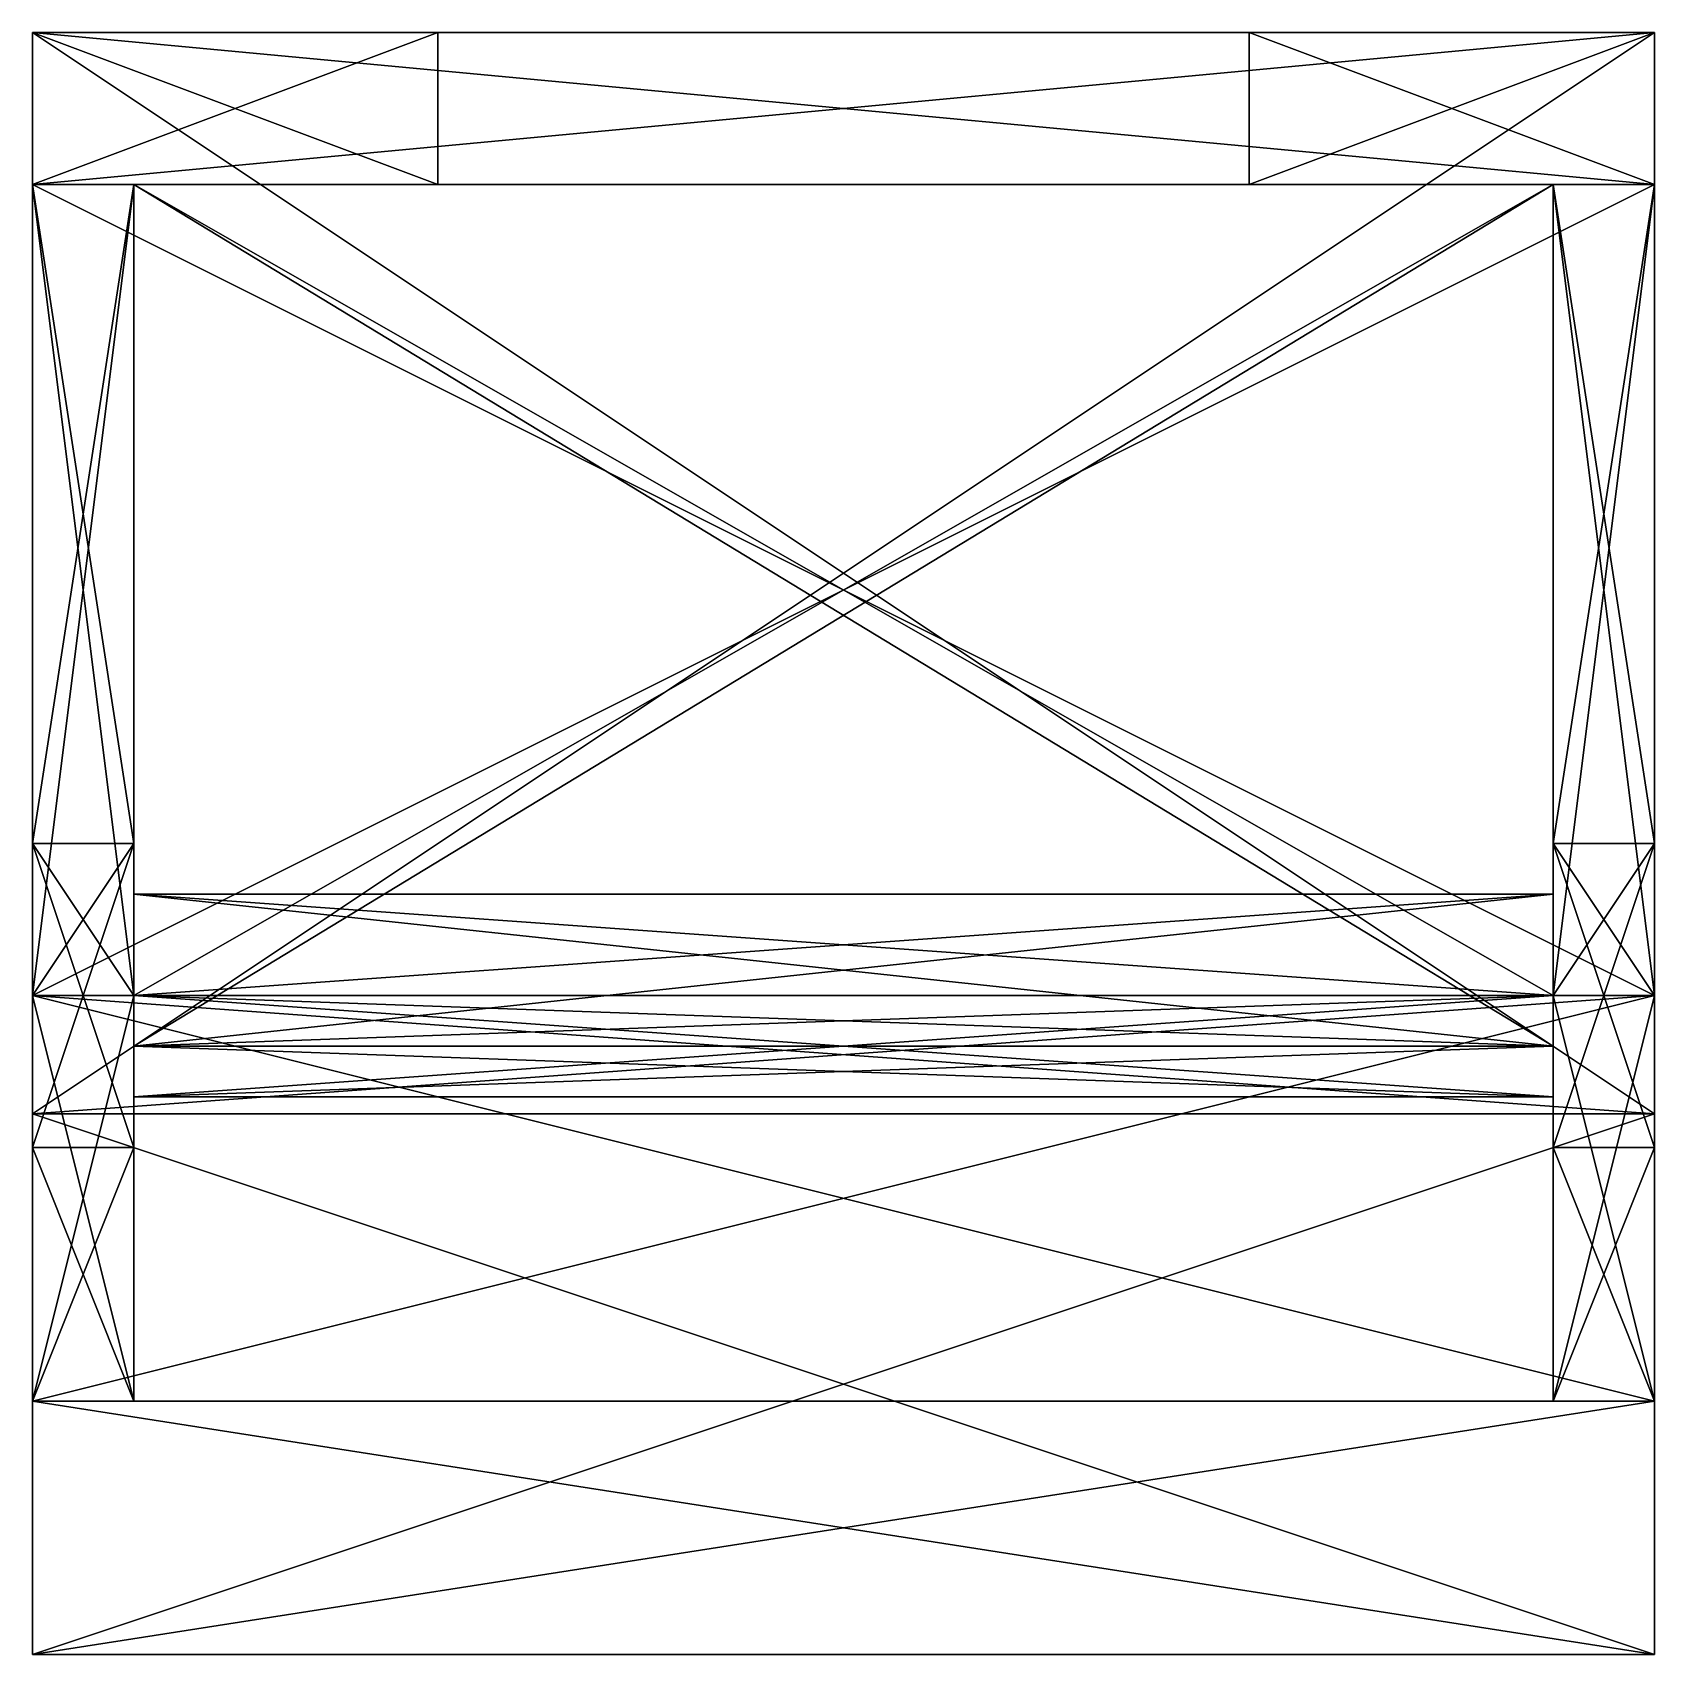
# Model space of a CAD drawing. Extents: x 512 to 768, y 0 to 256.
import ezdxf

# ---------------------------------------------------------------- set-up
doc = ezdxf.new("R2010")
doc.units = 0

msp = doc.modelspace()

# ---------------------------------------------------------------- meshes
at = {"layer": 'OBJECT000', "color": 50}
mesh = msp.add_polyface(dxfattribs=at)
corners = [(768, 104, -96), (768, 85.33252, -128), (768, 0), (768, 40), (512, 85.33252, -128), (512, 104, -96), (512, 40), (512, 0)]
mesh.append_faces([[corners[k] for k in face] for face in [(1, 3, 0), (5, 7, 4), (4, 0, 5), (6, 2, 7), (1, 7, 2), (5, 3, 6)]], dxfattribs={"vtx0": -1})
mesh.append_faces([[corners[k] for k in face] for face in [(1, 2, 3), (5, 6, 7), (4, 1, 0), (6, 3, 2), (1, 4, 7), (5, 0, 3)]], dxfattribs={"vtx2": -1})
at = {"layer": 'OBJECT001', "color": 50}
mesh = msp.add_polyface(dxfattribs=at)
corners = [(768, 85.33301, 128), (768, 104, 96), (768, 40), (768, 0), (512, 0), (512, 40), (512, 104, 96), (512, 85.33301, 128)]
mesh.append_faces([[corners[k] for k in face] for face in [(1, 3, 0), (5, 7, 4), (6, 0, 7), (4, 2, 5), (3, 7, 0), (5, 1, 6)]], dxfattribs={"vtx0": -1})
mesh.append_faces([[corners[k] for k in face] for face in [(1, 2, 3), (5, 6, 7), (6, 1, 0), (4, 3, 2), (3, 4, 7), (5, 2, 1)]], dxfattribs={"vtx2": -1})
at = {"layer": 'OBJECT002', "color": 50}
mesh = msp.add_polyface(dxfattribs=at)
corners = [(768, 256, -128), (768, 85.33276, -128), (768, 104, -96), (768, 232, -96), (512, 85.33276, -128), (512, 256, -128), (512, 232, -96), (512, 104, -96)]
mesh.append_faces([[corners[k] for k in face] for face in [(1, 3, 0), (5, 7, 4), (4, 0, 5), (6, 2, 7), (1, 7, 2), (5, 3, 6)]], dxfattribs={"vtx0": -1})
mesh.append_faces([[corners[k] for k in face] for face in [(1, 2, 3), (5, 6, 7), (4, 1, 0), (6, 3, 2), (1, 4, 7), (5, 0, 3)]], dxfattribs={"vtx2": -1})
at = {"layer": 'OBJECT003', "color": 50}
mesh = msp.add_polyface(dxfattribs=at)
corners = [(768, 232, 96), (768, 104, 96), (768, 85.33276, 128), (768, 256, 128), (512, 104, 96), (512, 232, 96), (512, 256, 128), (512, 85.33276, 128)]
mesh.append_faces([[corners[k] for k in face] for face in [(1, 3, 0), (5, 7, 4), (6, 2, 7), (4, 0, 5), (1, 7, 2), (5, 3, 6)]], dxfattribs={"vtx0": -1})
mesh.append_faces([[corners[k] for k in face] for face in [(1, 2, 3), (5, 6, 7), (6, 3, 2), (4, 1, 0), (1, 4, 7), (5, 0, 3)]], dxfattribs={"vtx2": -1})
at = {"layer": 'OBJECT004', "color": 50}
mesh = msp.add_polyface(dxfattribs=at)
corners = [(752, 104, -96), (752, 128, -64), (768, 128, -64), (768, 104, -96), (768, 232, -96), (768, 232, -64), (752, 232, -64), (752, 232, -96)]
mesh.append_faces([[corners[k] for k in face] for face in [(1, 3, 0), (5, 7, 4), (0, 6, 1), (2, 4, 3), (1, 5, 2), (7, 3, 4)]], dxfattribs={"vtx0": -1})
mesh.append_faces([[corners[k] for k in face] for face in [(1, 2, 3), (5, 6, 7), (0, 7, 6), (2, 5, 4), (1, 6, 5), (7, 0, 3)]], dxfattribs={"vtx2": -1})
at = {"layer": 'OBJECT005', "color": 50}
mesh = msp.add_polyface(dxfattribs=at)
corners = [(768, 104, 96), (768, 128, 64), (752, 128, 64), (752, 104, 96), (752, 232, 96), (752, 232, 64), (768, 232, 64), (768, 232, 96)]
mesh.append_faces([[corners[k] for k in face] for face in [(1, 3, 0), (5, 7, 4), (2, 4, 3), (6, 0, 7), (5, 1, 6), (3, 7, 0)]], dxfattribs={"vtx0": -1})
mesh.append_faces([[corners[k] for k in face] for face in [(1, 2, 3), (5, 6, 7), (2, 5, 4), (6, 1, 0), (5, 2, 1), (3, 4, 7)]], dxfattribs={"vtx2": -1})
at = {"layer": 'OBJECT006', "color": 50}
mesh = msp.add_polyface(dxfattribs=at)
corners = [(752, 40), (752, 80), (768, 80), (768, 40), (768, 104, -96), (768, 128, -64), (752, 128, -64), (752, 104, -96)]
mesh.append_faces([[corners[k] for k in face] for face in [(1, 3, 0), (5, 7, 4), (6, 0, 7), (2, 4, 3), (7, 3, 4), (5, 1, 6)]], dxfattribs={"vtx0": -1})
mesh.append_faces([[corners[k] for k in face] for face in [(1, 2, 3), (5, 6, 7), (6, 1, 0), (2, 5, 4), (7, 0, 3), (5, 2, 1)]], dxfattribs={"vtx2": -1})
at = {"layer": 'OBJECT007', "color": 50}
mesh = msp.add_polyface(dxfattribs=at)
corners = [(752, 80), (752, 40), (768, 40), (768, 80), (752, 104, 96), (752, 128, 64), (768, 128, 64), (768, 104, 96)]
mesh.append_faces([[corners[k] for k in face] for face in [(1, 3, 0), (5, 7, 4), (0, 4, 1), (6, 2, 7), (1, 7, 2), (3, 5, 0)]], dxfattribs={"vtx0": -1})
mesh.append_faces([[corners[k] for k in face] for face in [(1, 2, 3), (5, 6, 7), (0, 5, 4), (6, 3, 2), (1, 4, 7), (3, 6, 5)]], dxfattribs={"vtx2": -1})
at = {"layer": 'OBJECT008', "color": 50}
mesh = msp.add_polyface(dxfattribs=at)
corners = [(512, 104, -96), (512, 128, -64), (528, 128, -64), (528, 104, -96), (528, 232, -96), (528, 232, -64), (512, 232, -64), (512, 232, -96)]
mesh.append_faces([[corners[k] for k in face] for face in [(1, 3, 0), (5, 7, 4), (0, 6, 1), (2, 4, 3), (1, 5, 2), (7, 3, 4)]], dxfattribs={"vtx0": -1})
mesh.append_faces([[corners[k] for k in face] for face in [(1, 2, 3), (5, 6, 7), (0, 7, 6), (2, 5, 4), (1, 6, 5), (7, 0, 3)]], dxfattribs={"vtx2": -1})
at = {"layer": 'OBJECT009', "color": 50}
mesh = msp.add_polyface(dxfattribs=at)
corners = [(512, 40), (512, 80), (528, 80), (528, 40), (528, 104, -96), (528, 128, -64), (512, 128, -64), (512, 104, -96)]
mesh.append_faces([[corners[k] for k in face] for face in [(1, 3, 0), (5, 7, 4), (6, 0, 7), (2, 4, 3), (7, 3, 4), (5, 1, 6)]], dxfattribs={"vtx0": -1})
mesh.append_faces([[corners[k] for k in face] for face in [(1, 2, 3), (5, 6, 7), (6, 1, 0), (2, 5, 4), (7, 0, 3), (5, 2, 1)]], dxfattribs={"vtx2": -1})
at = {"layer": 'OBJECT010', "color": 50}
mesh = msp.add_polyface(dxfattribs=at)
corners = [(512, 80), (512, 40), (528, 40), (528, 80), (512, 104, 96), (512, 128, 64), (528, 128, 64), (528, 104, 96)]
mesh.append_faces([[corners[k] for k in face] for face in [(1, 3, 0), (5, 7, 4), (0, 4, 1), (6, 2, 7), (1, 7, 2), (3, 5, 0)]], dxfattribs={"vtx0": -1})
mesh.append_faces([[corners[k] for k in face] for face in [(1, 2, 3), (5, 6, 7), (0, 5, 4), (6, 3, 2), (1, 4, 7), (3, 6, 5)]], dxfattribs={"vtx2": -1})
at = {"layer": 'OBJECT011', "color": 50}
mesh = msp.add_polyface(dxfattribs=at)
corners = [(528, 104, 96), (528, 128, 64), (512, 128, 64), (512, 104, 96), (512, 232, 96), (512, 232, 64), (528, 232, 64), (528, 232, 96)]
mesh.append_faces([[corners[k] for k in face] for face in [(1, 3, 0), (5, 7, 4), (2, 4, 3), (6, 0, 7), (5, 1, 6), (3, 7, 0)]], dxfattribs={"vtx0": -1})
mesh.append_faces([[corners[k] for k in face] for face in [(1, 2, 3), (5, 6, 7), (2, 5, 4), (6, 1, 0), (5, 2, 1), (3, 4, 7)]], dxfattribs={"vtx2": -1})
at = {"layer": 'OBJECT012', "color": 50}
mesh = msp.add_polyface(dxfattribs=at)
corners = [(512, 256, -64), (512, 232, -64), (576, 232, -64), (576, 256, -64), (512, 232, 64), (512, 256, 64), (576, 256, 64), (576, 232, 64)]
mesh.append_faces([[corners[k] for k in face] for face in [(1, 3, 0), (5, 7, 4), (0, 4, 1), (2, 6, 3), (1, 7, 2), (3, 5, 0)]], dxfattribs={"vtx0": -1})
mesh.append_faces([[corners[k] for k in face] for face in [(1, 2, 3), (5, 6, 7), (0, 5, 4), (2, 7, 6), (1, 4, 7), (3, 6, 5)]], dxfattribs={"vtx2": -1})
at = {"layer": 'OBJECT013', "color": 50}
mesh = msp.add_polyface(dxfattribs=at)
corners = [(512, 256, 64), (512, 232, 64), (768, 232, 64), (768, 256, 64), (768, 256, 128), (768, 232, 96), (512, 232, 96), (512, 256, 128)]
mesh.append_faces([[corners[k] for k in face] for face in [(1, 3, 0), (5, 7, 4), (6, 0, 7), (2, 4, 3), (1, 5, 2), (3, 7, 0)]], dxfattribs={"vtx0": -1})
mesh.append_faces([[corners[k] for k in face] for face in [(1, 2, 3), (5, 6, 7), (6, 1, 0), (2, 5, 4), (1, 6, 5), (3, 4, 7)]], dxfattribs={"vtx2": -1})
at = {"layer": 'OBJECT014', "color": 50}
mesh = msp.add_polyface(dxfattribs=at)
corners = [(704, 256, -64), (704, 232, -64), (768, 232, -64), (768, 256, -64), (704, 232, 64), (704, 256, 64), (768, 256, 64), (768, 232, 64)]
mesh.append_faces([[corners[k] for k in face] for face in [(1, 3, 0), (5, 7, 4), (0, 4, 1), (2, 6, 3), (1, 7, 2), (3, 5, 0)]], dxfattribs={"vtx0": -1})
mesh.append_faces([[corners[k] for k in face] for face in [(1, 2, 3), (5, 6, 7), (0, 5, 4), (2, 7, 6), (1, 4, 7), (3, 6, 5)]], dxfattribs={"vtx2": -1})
at = {"layer": 'OBJECT015', "color": 50}
mesh = msp.add_polyface(dxfattribs=at)
corners = [(512, 256, -128), (512, 232, -96), (768, 232, -96), (768, 256, -128), (512, 232, -64), (512, 256, -64), (768, 256, -64), (768, 232, -64)]
mesh.append_faces([[corners[k] for k in face] for face in [(1, 3, 0), (5, 7, 4), (0, 4, 1), (2, 6, 3), (1, 7, 2), (3, 5, 0)]], dxfattribs={"vtx0": -1})
mesh.append_faces([[corners[k] for k in face] for face in [(1, 2, 3), (5, 6, 7), (0, 5, 4), (2, 7, 6), (1, 4, 7), (3, 6, 5)]], dxfattribs={"vtx2": -1})
at = {"layer": 'OBJECT016', "color": 50}
mesh = msp.add_polyface(dxfattribs=at)
corners = [(528, 96, -72), (528, 232, -72), (752, 232, -72), (752, 96, -72), (528, 232, -80), (528, 104, -80), (752, 104, -80), (752, 232, -80)]
mesh.append_faces([[corners[k] for k in face] for face in [(1, 3, 0), (5, 7, 4), (4, 0, 5), (6, 2, 7), (7, 1, 4), (5, 3, 6)]], dxfattribs={"vtx0": -1})
mesh.append_faces([[corners[k] for k in face] for face in [(1, 2, 3), (5, 6, 7), (4, 1, 0), (6, 3, 2), (7, 2, 1), (5, 0, 3)]], dxfattribs={"vtx2": -1})
at = {"layer": 'OBJECT017', "color": 50}
mesh = msp.add_polyface(dxfattribs=at)
corners = [(528, 88, -72), (528, 96, -72), (752, 96, -72), (752, 88, -72), (528, 120, -96), (528, 104, -96), (752, 104, -96), (752, 120, -96)]
mesh.append_faces([[corners[k] for k in face] for face in [(1, 3, 0), (5, 7, 4), (4, 0, 5), (6, 2, 7), (7, 1, 4), (5, 3, 6)]], dxfattribs={"vtx0": -1})
mesh.append_faces([[corners[k] for k in face] for face in [(1, 2, 3), (5, 6, 7), (4, 1, 0), (6, 3, 2), (7, 2, 1), (5, 0, 3)]], dxfattribs={"vtx2": -1})
at = {"layer": 'OBJECT018', "color": 50}
mesh = msp.add_polyface(dxfattribs=at)
corners = [(528, 96, 72), (528, 88, 72), (752, 88, 72), (752, 96, 72), (528, 104, 96), (528, 120, 96), (752, 120, 96), (752, 104, 96)]
mesh.append_faces([[corners[k] for k in face] for face in [(1, 3, 0), (5, 7, 4), (0, 4, 1), (2, 6, 3), (3, 5, 0), (1, 7, 2)]], dxfattribs={"vtx0": -1})
mesh.append_faces([[corners[k] for k in face] for face in [(1, 2, 3), (5, 6, 7), (0, 5, 4), (2, 7, 6), (3, 6, 5), (1, 4, 7)]], dxfattribs={"vtx2": -1})
at = {"layer": 'OBJECT019', "color": 50}
mesh = msp.add_polyface(dxfattribs=at)
corners = [(528, 232, 72), (528, 96, 72), (752, 96, 72), (752, 232, 72), (528, 104, 80), (528, 232, 80), (752, 232, 80), (752, 104, 80)]
mesh.append_faces([[corners[k] for k in face] for face in [(1, 3, 0), (5, 7, 4), (0, 4, 1), (2, 6, 3), (3, 5, 0), (1, 7, 2)]], dxfattribs={"vtx0": -1})
mesh.append_faces([[corners[k] for k in face] for face in [(1, 2, 3), (5, 6, 7), (0, 5, 4), (2, 7, 6), (3, 6, 5), (1, 4, 7)]], dxfattribs={"vtx2": -1})

doc.saveas('drawing.dxf')
